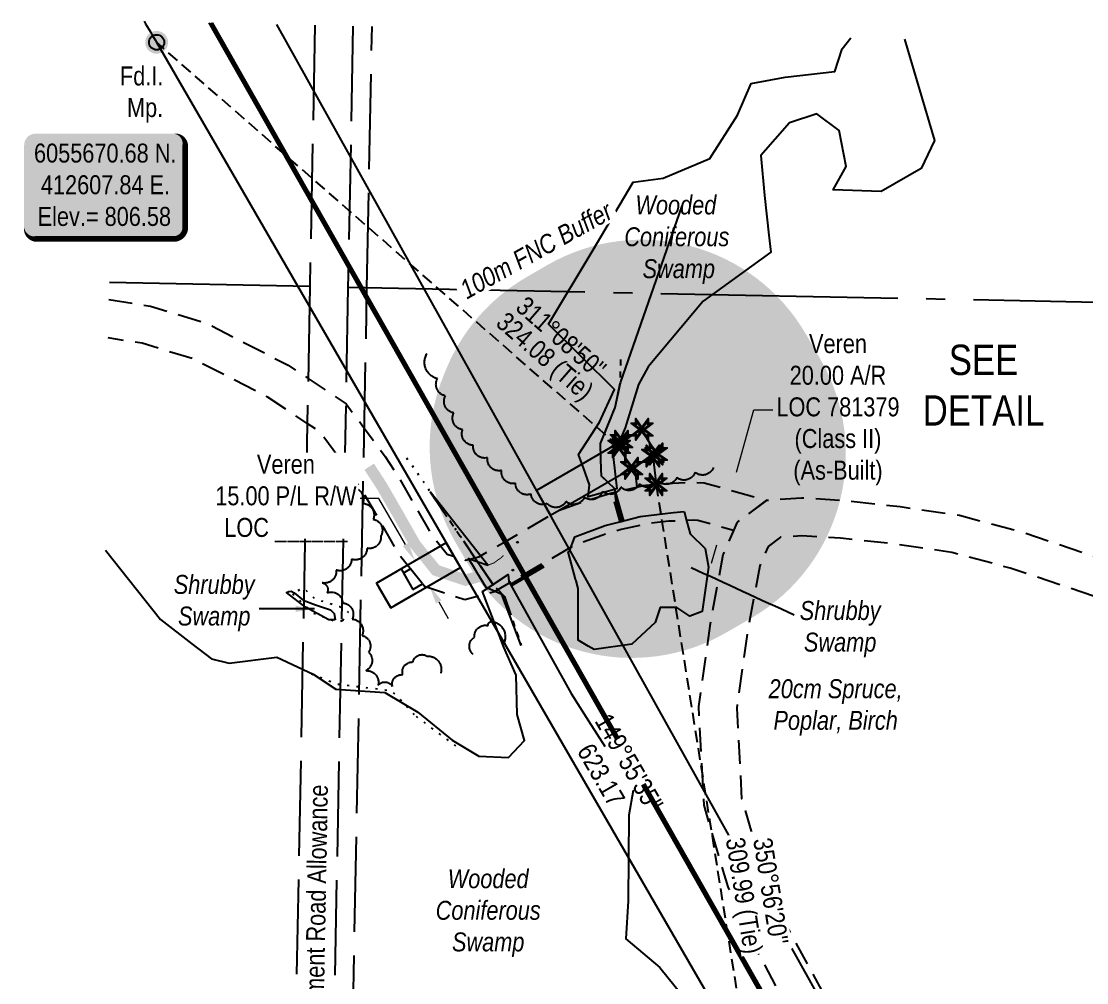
# Model space of a CAD drawing. Extents: x 412536 to 415327, y 6054617 to 6056843.
# Drawn here: x 412536 to 413098, y 6055175 to 6055682 of the extents above; entities that cross this region are included whole.
import ezdxf
from ezdxf.enums import TextEntityAlignment as Align

# ---------------------------------------------------------------- set-up
doc = ezdxf.new("R2010")
doc.units = 0
doc.header["$LTSCALE"] = 5
doc.header["$PDSIZE"] = 0.5
for name, pattern in [('0', [1, 1, 0]), ('DASHED', [19.049999999999997, 12.7, -6.35]), ('foc-ACCESSROAD', [3.75, 2.5, -1.25]), ('foc-QUARTERLINE', [33, 25, -3, 2, -3]), ('foc-TIELINE', [1.875, 1.25, -0.625]), ('foc-TOPO', [1, 0.2, -0.8]), ('foc-TOPO-ephemeral', [6.25, 3.125, -0.625, 0.625, -0.625, 0.625, -0.625]), ('foc-UNSURVEYED', [12.5, 10, -2.5])]:
    doc.linetypes.add(name, pattern=pattern)
doc.layers.get('Defpoints').update_dxf_attribs({"color": 9})
for name, color, linetype, lineweight in [('AS-GENERAL', 48, 'Continuous', 18), ('C-AR-T', 13, 'Continuous', 9), ('C-RW-T', 13, 'Continuous', 9)]:
    doc.layers.add(name, color=color, linetype=linetype, lineweight=lineweight)
for name, color, linetype in [('AS-RAILWAY', 13, 'TRACKS'), ('AS-ROADS', 254, 'Continuous'), ('C-AR', 13, 'foc-ACCESSROAD'), ('C-RW', 13, 'Continuous'), ('C-WS', 13, 'foc-ACCESSROAD'), ('DETAIL-T', 7, 'Continuous'), ('F-AR', 190, 'foc-ACCESSROAD'), ('L-BD', 7, 'Continuous'), ('L-MON', 1, 'Continuous'), ('L-MON-T', 1, 'Continuous'), ('L-QSEC', 8, 'foc-QUARTERLINE'), ('L-ROAD-T', 7, 'Continuous'), ('L-TIE', 7, 'foc-TIELINE'), ('L-TIE-T', 7, 'Continuous'), ('L-TITLEDB', 4, 'Continuous'), ('L-USEC', 7, 'foc-UNSURVEYED'), ('P-BUFFER-H 30m', 51, 'Continuous'), ('P-BUFFER-T', 40, 'Continuous'), ('P-PROPOSED', 10, 'Continuous'), ('P-PROPOSED-H', 21, 'Continuous'), ('T-BUSH', 110, '0'), ('T-DRAW', 143, 'foc-TOPO-ephemeral'), ('T-LOW-AREA', 48, 'foc-TOPO'), ('WETLAND', 143, 'Continuous'), ('WETLAND-T', 146, 'Continuous')]:
    doc.layers.add(name, color=color, linetype=linetype)
doc.styles.add('80', font='', dxfattribs={"height": 10})
doc.styles.add('80CG', font='', dxfattribs={"height": 10})
doc.styles.add('80L', font='', dxfattribs={"height": 10})
doc.styles.add('foc-LtypeFont', font='', dxfattribs={"height": 7.349999999999999})
doc.styles.add('MtXpl_Arial_Narrow', font='')
doc.styles.get('80').set_extended_font_data('Arial Narrow')
doc.styles.get('80CG').set_extended_font_data('Arial Narrow')
doc.styles.get('80L').set_extended_font_data('Arial Narrow')
doc.styles.get('foc-LtypeFont').set_extended_font_data('Arial Narrow')
doc.styles.get('MtXpl_Arial_Narrow').set_extended_font_data('Arial Narrow', italic=True)
doc.linetypes.add('foc-TOPO-flowdirection-NOLINE', pattern='A,0,[">",foc-LtypeFont,S=0.3,R=0,X=0,Y=-0.945],-20,[">",foc-LtypeFont,S=0.3,R=0,X=0,Y=-0.945],0', length=20)
doc.linetypes.add('TRACKS', pattern='A,3.81,[130,ltypeshp1.shx,S=6.35,R=0,X=0,Y=0],3.81', length=7.62)
doc.dimstyles.new('Compass 5 000', dxfattribs={"dimscale": 5, "dimtxt": 9, "dimasz": 2, "dimexe": 0.2, "dimexo": 0.0625, "dimgap": 0.5, "dimtad": 0, "dimtih": 1, "dimtoh": 1, "dimzin": 0, "dimdsep": 46, "dimtxsty": '80CG', "dimcen": 0.1, "dimse1": 1, "dimse2": 1, "dimclrd": 256, "dimclrt": 256, "dimaunit": 1, "dimadec": 4, "dimazin": 0, "dimtfac": 0.06, "dimtofl": 0, "dimtmove": 0, "dimatfit": 1, "dimfxl": 0.2, "dimtolj": 1, "dimtzin": 0, "dimlwd": -1, "dimarcsym": 0})

# ---------------------------------------------------------------- blocks, each defined once
blk = doc.blocks.new('*D32')
at = {"layer": 'C-AR-T', "transparency": 16777216}
for p, q in [((412913.7051882036, 6055444.151871494), (412922.8389686048, 6055477.046896783)), ((412922.8389686048, 6055477.046896783), (412932.8389686048, 6055477.046896783)), ((412903.0061246867, 6055405.619527875), (412900.3306994555, 6055395.984067334))]:
    blk.add_line(p, q, dxfattribs=at)
for points in [[(412912.0992781136, 6055444.5977757), (412915.3110982939, 6055443.705967288), (412911.0297629724, 6055434.516410953)], [(412901.4002145967, 6055406.06543208), (412904.6120347769, 6055405.17362367), (412905.6815499179, 6055415.254988415)]]:
    blk.add_solid(points, dxfattribs=at)
at = {"layer": 'Defpoints', "color": 0, "transparency": 16777216}
for p in [(412905.9942552953, 6055435.914592622), (412911.0297629724, 6055434.516410953), (412900.6460422408, 6055416.653170084)]:
    blk.add_point(p, dxfattribs=at)
at = {"layer": 'C-AR-T', "transparency": 16777216, "insert": (412967.1534297233, 6055477.046896783), "char_height": 10, "attachment_point": 5, "style": '80CG'}
blk.add_mtext('\\A1;Veren\\P20.00 A/R\\PLOC 781379\\P(Class II)\\P(As-Built)', dxfattribs=at)
blk = doc.blocks.new('fdia')
at = {"color": 255, "const_width": 1}
blk.add_lwpolyline([(-0.5, 0, 1), (0.5, 0, 1)], format="xyb", close=True, dxfattribs=at)
blk = doc.blocks.new('Fdiaa')
blk.add_blockref('fdia', (0, 0))
blk = doc.blocks.new('fdib')
at = {"color": 1, "const_width": 1.6}
blk.add_lwpolyline([(-0.3999999999996362, 0, 0.9999999999999998), (0.3999999999996362, 0, 1)], format="xyb", close=True, dxfattribs=at)
at = {"color": 1}
blk.add_circle((0, 0), 0.8, dxfattribs=at)
blk = doc.blocks.new('Fdibb')
blk.add_blockref('fdib', (0, 0))
blk = doc.blocks.new('fdicc')
for name in ['Fdibb', 'Fdiaa']:
    blk.add_blockref(name, (0, 0))
blk = doc.blocks.new('FDI')
blk.add_blockref('fdicc', (0, 0))
blk = doc.blocks.new('TEMP')
h = blk.add_hatch(color=255)
h.dxf.hatch_style = 1
h.paths.add_polyline_path([(-5.274161e-10, 0.2514284397220763), (-0.6656854269836912, 1.152061669657268), (-0.6656854269836914, 0.6656854303339061), (-1.152061663105632, 0.6656854303339061), (-0.2514284404497629, 5.273253e-10), (-1.152061661774314, -0.665685419564579), (-0.6656854224511335, -0.6656854195645793), (-0.6656854224511335, -1.152061655686338), (-5.273251e-10, -0.2514284436956587), (0.6656854183820542, -1.152061663420681), (0.6656854183820542, -0.6656854208922597), (1.152061656810019, -0.6656854053035205), (0.2514284429676993, 5.273253e-10), (1.152061671303363, 0.6656854258011663), (0.6656854287749412, 0.6656854258011663), (0.6656854131859291, 1.15206166422904)])
h.paths.add_polyline_path([(0.5656854229146121, 0.8485281473411305), (0.5656854319800914, 0.5656854258011663), (0.8485281444547581, 0.5656854258011663), (0.0831890339399251, 0), (0.8485281399220186, -0.5656854150320215), (0.5656854183820542, -0.5656854240973189), (0.5656854183820542, -0.8485281365719859), (0, -0.08318903609469999), (-0.5656854224511337, -0.8485281320390644), (-0.5656854224511337, -0.5656854195645792), (-0.8485281349258001, -0.5656854195645794), (-0.0831890328488955, 0), (-0.8485281394583584, 0.5656854303339058), (-0.5656854269836913, 0.5656854303339061), (-0.5656854269836913, 0.8485281428085727), (0, 0.0831890306941206)], flags=16)
h = blk.add_hatch(color=1)
h.dxf.hatch_style = 1
h.paths.add_polyline_path([(0, 0.0831890306941205), (-0.5656854269836911, 0.8485281428085727), (-0.5656854269836912, 0.5656854303339061), (-0.8485281394583578, 0.5656854303339061), (-0.0831890328488953, -1e-16), (-0.8485281349258001, -0.5656854195645793), (-0.5656854224511337, -0.5656854195645793), (-0.5656854224511337, -0.848528132039064), (0, -0.08318903609469999), (0.5656854183820542, -0.8485281365719856), (0.5656854183820542, -0.5656854240973191), (0.8485281399220184, -0.5656854150320213), (0.0831890339399251, -1e-16), (0.8485281444547581, 0.5656854258011663), (0.5656854319800914, 0.5656854258011663), (0.5656854229146121, 0.8485281473411308)])
at = {"color": 1}
for p, q in [((-0.0831890328488953, 0), (0.0831890339399252, 0)), ((0, 0.0831890306941205), (0, -0.08318903609469999))]:
    blk.add_line(p, q, dxfattribs=at)
at = {"color": 255, "flags": 128}
blk.add_lwpolyline([(-0.251428440449763, 5.27325e-10), (-1.152061663105632, 0.6656854303339061), (-0.6656854269836914, 0.6656854303339061), (-0.6656854269836914, 1.152061669657268), (-5.274159999999999e-10, 0.2514284397220763), (0.6656854131859291, 1.15206166422904), (0.6656854287749412, 0.6656854258011663), (1.152061671303363, 0.6656854258011663), (0.2514284429676991, 5.27325e-10), (1.152061656810019, -0.6656854053035204), (0.6656854183820542, -0.6656854208922596), (0.6656854183820542, -1.152061663420681), (-5.27325e-10, -0.2514284436956586), (-0.6656854224511335, -1.152061655686338), (-0.6656854224511335, -0.6656854195645793), (-1.152061661774314, -0.6656854195645793)], close=True, dxfattribs=at)
at = {"color": 1, "flags": 128}
blk.add_lwpolyline([(-0.0831890328488953, 0), (-0.8485281394583578, 0.5656854303339061), (-0.5656854269836913, 0.5656854303339061), (-0.5656854269836913, 0.8485281428085727), (0, 0.0831890306941205), (0.5656854229146121, 0.8485281473411305), (0.5656854319800914, 0.5656854258011663), (0.8485281444547581, 0.5656854258011663), (0.0831890339399252, 0), (0.8485281399220184, -0.5656854150320214), (0.5656854183820542, -0.5656854240973189), (0.5656854183820542, -0.8485281365719856), (0, -0.08318903609469999), (-0.5656854224511335, -0.848528132039064), (-0.5656854224511335, -0.5656854195645792), (-0.8485281349258001, -0.5656854195645792)], close=True, dxfattribs=at)
blk = doc.blocks.new('*D38')
at = {"layer": 'C-RW-T', "transparency": 16777216}
for p, q in [((412725.1007173876, 6055430.240322759), (412715.1007173881, 6055430.24032276)), ((412739.1168209612, 6055406.035963242), (412725.1007173876, 6055430.240322759)), ((412756.6527084997, 6055375.753301287), (412761.6638887925, 6055367.099511825))]:
    blk.add_line(p, q, dxfattribs=at)
at = {"layer": 'C-RW-T', "linetype": 'Continuous', "transparency": 16777216}
for points in [[(412740.559119205, 6055406.871159958), (412737.6745227175, 6055405.200766527), (412744.1280012541, 6055397.382173778)], [(412758.0950067434, 6055376.588498003), (412755.2104102559, 6055374.918104572), (412751.6415282064, 6055384.407090751)]]:
    blk.add_solid(points, dxfattribs=at)
at = {"layer": 'Defpoints', "color": 0, "linetype": 'Continuous', "transparency": 16777216}
for p in [(412748.8741849875, 6055400.130563082), (412756.3877119399, 6055387.155480053), (412751.6415282064, 6055384.407090751)]:
    blk.add_point(p, dxfattribs=at)
at = {"layer": 'C-RW-T', "linetype": 'Continuous', "transparency": 16777216, "insert": (412676.01476923, 6055430.240322761), "char_height": 10, "attachment_point": 5, "style": '80CG', "bg_fill": 3, "box_fill_scale": 1.1, "bg_fill_color": 256, "bg_fill_true_color": 13158600, "bg_fill_transparency": 0}
blk.add_mtext('\\A1;Veren\\P15.00 P/L R/W\\PLOC ______', dxfattribs=at)
blk = doc.blocks.new('*U41')
h = blk.add_hatch(color=254)
edge = h.paths.add_edge_path()
edge.add_line((-36.49999999999998, -28.5), (36.49999999999998, -28.5))
edge.add_arc((36.49999999999999, -22.49999999999999), 6.000000000000007, 269.9999999999999, 359.9999999999999)
edge.add_line((42.49999999999999, -22.5), (42.49999999999999, 21))
edge.add_arc((36.49999999999999, 20.99999999999999), 6.000000000000007, 6.785183320455494e-14, 90.00000000000007)
edge.add_line((36.49999999999998, 27), (-36.49999999999998, 27))
edge.add_arc((-36.49999999999999, 20.99999999999999), 6.000000000000007, 89.99999999999993, 179.9999999999999)
edge.add_line((-42.49999999999999, 21), (-42.49999999999999, -22.5))
edge.add_arc((-36.49999999999999, -22.49999999999999), 6.000000000000007, 180, 270.0000000000001)
at = {"color": 1, "flags": 128}
blk.add_lwpolyline([(-36.49999999999998, -28.5, 3, 3, 0), (36.49999999999998, -28.5, 3, 3, 0.4142135623730951), (42.49999999999999, -22.5, 3, 3, 0), (42.49999999999999, 21, 3, 0, 0.4142135623730951), (36.49999999999998, 27, 0, 0, 0), (-36.49999999999998, 27, 0, 0, 0.4142135623730951), (-42.49999999999999, 21, 0, 0, 0), (-42.49999999999999, -22.5, 0, 3, 0.4142135623730951)], format="xyseb", close=True, dxfattribs=at)
blk.add_lwpolyline([(27.52090731642064, 5.474790197780774, 0, 10, 0), (0, 0, 5, 5, 0)], format="xyseb", dxfattribs=at)
at = {"color": 1, "style": '80'}
blk.add_attdef('ENTER_TEXT_001', (-35.98567530695772, -4.996589358799454), '', height=10, dxfattribs=at)

msp = doc.modelspace()

# ---------------------------------------------------------------- hatches: boundary and pattern name
at = {"layer": 'P-BUFFER-H 30m', "linetype": 'Continuous'}
h = msp.add_hatch(color=256, dxfattribs=at)
h.dxf.hatch_style = 1
edge = h.paths.add_edge_path()
edge.add_line((412771.8388595191, 6055396.102830386), (412765.2741185637, 6055407.439458232))
edge.add_arc((412851.774672072, 6055457.529637956), 99.95685000016037, 157.1738846506508, 210.0739958544456, ccw=False)
edge.add_line((412759.6458001731, 6055496.306471562), (412760.8634489917, 6055499.199451767))
edge.add_arc((412852.9923208908, 6055460.422618161), 99.95685000003712, 120.073995845316, 157.1738846506896, ccw=False)
edge.add_line((412802.9021411813, 6055546.923171677), (412813.7107893897, 6055553.182173604))
edge.add_arc((412863.8009690992, 6055466.681620088), 99.95685000014826, 30.073995869883902, 120.073995845316, ccw=False)
edge.add_line((412950.3015225939, 6055516.771799834), (412957.8150495497, 6055503.79671682))
edge.add_arc((412871.3144960551, 6055453.706537074), 99.95684999999065, -59.92600412709612, 30.073995869917383, ccw=False)
edge.add_line((412921.4046758063, 6055367.205983582), (412908.4295927788, 6055359.692456617))
edge.add_arc((412858.3394130272, 6055446.193010109), 99.95685000025355, 210.073995854479, 300.0739958731059, ccw=False)
at = {"layer": 'P-PROPOSED-H'}
h = msp.add_hatch(color=256, dxfattribs=at)
h.dxf.hatch_style = 1
h.paths.add_polyline_path([(412858.3394130273, 6055446.193010095), (412851.774672072, 6055457.529637956), (412852.9923208907, 6055460.422618161), (412863.800969099, 6055466.681620081), (412871.3144960548, 6055453.70653706)])
h = msp.add_hatch(color=256, dxfattribs=at)
h.dxf.hatch_style = 1
h.paths.add_polyline_path([(412869.5567601381, 6055452.688678735), (412871.1928150078, 6055437.622303152), (412864.0825840703, 6055436.850204522), (412861.2904023828, 6055436.222236671), (412860.0971489439, 6055447.210868416)])

# ---------------------------------------------------------------- linework, layer by layer
at = {"layer": 'AS-GENERAL', "flags": 128}
for points, const_width in [([(412849.613, 6055428.73), (412852.679, 6055417.911999971)], 1.999137000000027), ([(412782.871, 6055395.252), (412785.82, 6055396.349)], 0.4997842500000022), ([(412785.84, 6055396.35), (412788.346, 6055398.271)], 0.4997842500000022), ([(412788.415, 6055398.116), (412790.779, 6055400.206)], 0.4997842500000022), ([(412785.15, 6055385.013999981), (412778.503, 6055394.892)], 1.200000000000002), ([(412811.99, 6055394.692), (412794.6349999994, 6055384.59)], 1.999137000000027)]:
    msp.add_lwpolyline(points, dxfattribs=dict(at, const_width=const_width))
at = {"layer": 'AS-GENERAL'}
for centre in [(412798.16, 6055407.163), (412795.753, 6055392.568)]:
    msp.add_circle(centre, 0.4997842500000022, dxfattribs=at)
at = {"layer": 'AS-RAILWAY', "flags": 128}
for points in [[(413430.7364199651, 6054622.854132563), (413083.4102245296, 6054960.952819386, -0.0704781359131933), (412940.9641842895, 6055143.784690093), (412635.6344020742, 6055680.95018019)], [(413432.9306448505, 6054622.810630129), (413084.4540513922, 6054962.029152034, -0.07047801134857408), (412942.2660921093, 6055144.528400394), (412637.3821910034, 6055680.909453593)]]:
    msp.add_lwpolyline(points, format="xyb", dxfattribs=at)
at = {"layer": 'AS-RAILWAY', "linetype": 'DASHED', "ltscale": 0.1, "const_width": 1.500000000000009, "flags": 128}
msp.add_lwpolyline([(413431.8335324118, 6054622.832381346), (413083.9321381888, 6054961.490985496, -0.07047807367321449), (412941.6151383796, 6055144.156544927), (412636.5082965384, 6055680.929816895)], format="xyb", dxfattribs=at)
at = {"layer": 'AS-ROADS', "const_width": 5.997411000000053, "flags": 128}
msp.add_lwpolyline([(412902.5540000012, 6055428.046), (412891.26, 6055428.843), (412877.2260000006, 6055428.223), (412865.7240000006, 6055426.974), (412850.3840000007, 6055423.523999981), (412839.5400000012, 6055420.346), (412823.6420000012, 6055414.619), (412796.611, 6055399.39799998), (412782.097, 6055390.373999999), (412770.715, 6055387.22399999), (412755.136, 6055392.419), (412744.136, 6055406.133999981), (412735.1250000001, 6055421.981), (412726.583, 6055436.79999999), (412719.939, 6055447.014)], dxfattribs=at)
at = {"layer": 'C-AR', "flags": 128}
msp.add_lwpolyline([(412582.5687073777, 6055535.093704715), (412604.654889582, 6055531.5721757), (412634.3514481114, 6055522.495544224), (412677.2453009179, 6055500.539988909), (412687.7093496741, 6055493.56189461), (412707.806925138, 6055480.160247772), (412717.3596074684, 6055467.379353478), (412728.3179810432, 6055452.464357341), (412735.1086582435, 6055442.024866547), (412743.7996521767, 6055426.94738597), (412752.4316435858, 6055411.766921218), (412761.0912843411, 6055400.969923679), (412770.9859942066, 6055397.670416795), (412777.8047722585, 6055399.557532492), (412791.735654428, 6055407.624537418), (412819.7250358305, 6055423.83244693), (412836.4377278477, 6055429.852926689), (412847.8792367507, 6055433.206035809), (412864.0825840703, 6055436.850204535), (412876.4650960384, 6055438.194819163), (412891.3916652325, 6055438.854251462), (412896.6452271297, 6055438.483515778), (412929.5882851669, 6055429.336398388), (412914.0126990076, 6055417.849081327), (412912.1174843754, 6055413.449332531), (412893.2844227168, 6055418.679596767), (412891.1283347674, 6055418.831748538), (412877.9869039612, 6055418.251180838), (412867.3654159298, 6055417.097795466), (412852.8887632493, 6055413.841964192), (412842.6422721528, 6055410.839073312), (412827.94574379, 6055405.544884234), (412801.8007739251, 6055390.351760613), (412785.8821178848, 6055381.050123452), (412770.4440057934, 6055376.777583206), (412749.1807156603, 6055383.868076321), (412735.8403564141, 6055400.501078777), (412726.4503478231, 6055417.014614014), (412718.0573417565, 6055431.575133451), (412711.5600189579, 6055441.563642628), (412693.8548238999, 6055465.43740833), (412687.2524673904, 6055469.839650176), (412666.1544261937, 6055483.90883377), (412626.8311886357, 6055503.890761449), (412600.1377880556, 6055512.050315986), (412582.3075441828, 6055514.89298029)], dxfattribs=at)
at = {"layer": 'C-AR'}
msp.add_lwpolyline([(412743.0361767934, 6055382.311620902), (412748.0844379824, 6055385.234935262), (412741.7584083416, 6055393.122344035), (412738.0271588224, 6055390.961676255)], close=True, dxfattribs=at)
at = {"layer": 'C-RW', "flags": 128}
msp.add_lwpolyline([(412808.251729492, 6055434.514526587), (412815.5570468292, 6055421.418874883), (412871.314496058, 6055453.70653708), (412863.800969099, 6055466.681620089)], close=True, dxfattribs=at)
msp.add_lwpolyline([(412760.5841078425, 6055406.911469294), (412723.7998213034, 6055385.610663113), (412731.3133482579, 6055372.635580109), (412768.0976347964, 6055393.936386267), (412760.5841078424, 6055406.911469294)], dxfattribs=at)
at = {"layer": 'C-WS'}
msp.add_lwpolyline([(412731.3133482579, 6055372.635580109), (412723.7998213034, 6055385.610663113), (412736.7749043309, 6055393.124190091), (412744.2884312854, 6055380.149107065)], close=True, dxfattribs=at)
at = {"layer": 'F-AR', "flags": 128}
for points in [[(413439.9823242275, 6054622.670824397), (413408.4210906001, 6054655.175460435), (413338.7638417317, 6054724.898150958), (413313.7613783937, 6054749.93180776), (413208.0558384849, 6054855.429804981), (413118.3145313545, 6054945.697126389), (413056.9085420679, 6055007.832403544), (413031.1992958831, 6055035.666200918), (412995.2999465868, 6055078.353945876), (412972.5393145527, 6055108.248921985), (412952.0603269357, 6055140.684777494), (412919.8452391672, 6055200.473069999), (412909.1714181311, 6055225.631447793), (412896.5114408837, 6055268.567161534), (412893.7203881295, 6055320.561695768), (412899.897223476, 6055364.310501652), (412906.6813464743, 6055400.669667893), (412914.0836443582, 6055417.84952643), (412929.6659542842, 6055429.341802408), (412947.9388314702, 6055430.641025084), (412970.2350702882, 6055429.31211993), (412999.9588845347, 6055426.016979958), (413031.3030433141, 6055421.43911266), (413063.81294377, 6055412.687524752), (413122.2735384929, 6055393.070523842), (413166.9500454678, 6055383.017061402), (413197.7817426969, 6055380.311353839), (413227.298785258, 6055383.224682325), (413249.0455073291, 6055389.324467736), (413288.2252866186, 6055410.635610081), (413310.8247534669, 6055427.68263023), (413335.4243578197, 6055447.965189932), (413359.8039229594, 6055469.012952934), (413384.0567651378, 6055494.37638067), (413405.5004351003, 6055523.123328396), (413408.9581307026, 6055527.662554928), (413439.4766488813, 6055567.755847703), (413459.475005222, 6055588.585609709), (413474.8740505335, 6055599.26492722), (413492.934693846, 6055609.280602494), (413512.3175181597, 6055618.291970999), (413514.0964229077, 6055619.11936504), (413539.7581868899, 6055626.571317491), (413579.0522376713, 6055629.969284887), (413606.268102035, 6055630.090128914), (413607.3007405027, 6055629.940135956)], [(413607.0213123254, 6055609.78039765), (413604.8678340095, 6055610.093125224), (413579.9596956291, 6055609.984364419), (413543.4423392379, 6055606.8262494), (413521.1383103875, 6055600.348779319), (413511.8931736317, 6055596.049939921), (413502.0078957396, 6055591.453823005), (413485.4434239944, 6055582.268775756), (413472.5103804556, 6055573.298728024), (413454.6890143121, 6055554.737882454), (413433.7079789357, 6055527.174083657), (413421.4644805535, 6055511.093633485), (413399.3495393802, 6055481.444254871), (413373.5899257388, 6055454.507471416), (413348.3162679083, 6055432.686482058), (413323.20778974, 6055411.984249693), (413299.0791534998, 6055393.783663101), (413256.6159783329, 6055370.686861113), (413231.007343578, 6055363.5040113), (413197.8920170564, 6055360.236112017), (413163.8683769413, 6055363.22034323), (413116.8851725831, 6055373.793204874), (413058.0301410544, 6055393.542660296), (413027.2461122791, 6055401.831287325), (412997.4121268914, 6055406.187058647), (412968.5382074969, 6055409.388462476), (412948.0533280762, 6055410.608607051), (412936.8652777122, 6055409.812811059), (412930.3019905468, 6055404.971883204), (412925.9221952111, 6055394.80842393), (412919.6287564737, 6055361.077662187), (412913.7856539704, 6055319.692487521), (412916.3472652609, 6055271.975234559), (412928.0212164702, 6055232.384036991), (412937.8844642904, 6055209.136163719), (412969.3310407177, 6055150.773911613), (412988.9752851368, 6055119.661065369), (413010.9110931215, 6055090.847929575), (413046.1990144508, 6055048.888403899), (413071.3633160001, 6055021.64377498), (413132.5120206195, 6054959.769841078), (413222.2046041862, 6054869.551125578), (413327.8929470613, 6054764.070138807), (413367.5888403494, 6054724.328005549), (413422.6638382028, 6054669.202264735), (413468.3914851243, 6054622.10758785)]]:
    msp.add_lwpolyline(points, dxfattribs=at)
at = {"layer": 'L-QSEC', "flags": 128}
for points in [[(412688.6427253935, 6055542.024411452), (412582.9649307403, 6055544.118726939)], [(412708.7500522602, 6055541.626137238), (413476.0906671747, 6055526.42103169)]]:
    msp.add_lwpolyline(points, dxfattribs=at)
at = {"layer": 'L-TIE', "flags": 128}
msp.add_lwpolyline([(412871.1928150078, 6055437.622303165), (412919.99, 6055131.634)], dxfattribs=at)
at = {"layer": 'L-TITLEDB', "linetype": 'Continuous'}
for points in [[(412601.2106699775, 6055681.75231434, -0.007390660329020293), (412607.841, 6055670.683), (412919.99, 6055131.634, 0.06859927738293571), (413066.5015284102, 6054943.584713276), (413395.2631175005, 6054623.557421915)], [(413468.4039473215, 6054622.107340769), (413101.3627479674, 6054979.397257701, -0.06859927738283571), (412963.2402767591, 6055156.679089853), (412671.2421868248, 6055680.120455507)]]:
    msp.add_lwpolyline(points, format="xyb", dxfattribs=at)
at = {"layer": 'L-USEC'}
for p, q in [((412691.2941929203, 6055679.653208119), (412688.640938986, 6055541.93168506)), ((412711.400166768, 6055679.184703187), (412708.7484757592, 6055541.544306247)), ((412718.783352553, 6055541.33511694), (412721.4350007187, 6055678.950873718)), ((412688.640938986, 6055541.93168506), (412680.9008197713, 6055140.019417789)), ((412708.748478515, 6055541.544449429), (412701.0083593003, 6055139.632182158)), ((412711.0444989037, 6055139.423407563), (412718.783352553, 6055541.33511694))]:
    msp.add_line(p, q, dxfattribs=at)
at = {"layer": 'P-PROPOSED', "flags": 128}
for points in [[(412858.3394130273, 6055446.19301011), (412851.774672072, 6055457.529637957), (412852.9923208907, 6055460.422618162), (412863.800969099, 6055466.681620088), (412871.3144960548, 6055453.706537075)], [(412869.5567601381, 6055452.688678755), (412871.1928150078, 6055437.622303165), (412864.0825840703, 6055436.850204535), (412861.2904023828, 6055436.222236685), (412860.0971489439, 6055447.21086843)]]:
    msp.add_lwpolyline(points, close=True, dxfattribs=at)
at = {"layer": 'T-BUSH', "flags": 128}
for points in [[(412901.4619861009, 6055446.575451779, -0.52056705), (412891.7771468322, 6055444.102072116, -0.52056705), (412882.1893271282, 6055441.276993208, -0.52056705), (412872.3725198102, 6055439.493803566, -0.52056705), (412862.4833153515, 6055438.038690606, -0.52056705), (412852.6443746191, 6055436.295565293, -0.52056705), (412842.9314373707, 6055433.990910646, -0.52056705), (412833.4153702459, 6055430.931795571, -0.52056705), (412823.7204762656, 6055428.703526888, -0.52056705), (412813.7885028369, 6055427.576751674, -0.52056705), (412805.3107856882, 6055432.626253073, -0.52056705), (412797.0820216057, 6055438.269152407, -0.52056705), (412789.7085201339, 6055445.017870399, -0.52056705), (412782.3208569862, 6055451.750761481, -0.52056705), (412774.7972578968, 6055458.331732182, -0.52056705), (412769.1976518391, 6055466.526486375, -0.52056705), (412764.6135659107, 6055475.403637575, -0.52056705), (412760.1550696115, 6055484.349895417, -0.52056705), (412756.0059037357, 6055493.437097803, -0.52056705), (412750.5063993447, 6055506.71265942, -0.52056705)], [(412710.9979768884, 6055435.979541461, -0.52056705), (412716.5428387152, 6055427.662797752, -0.52056705), (412722.0877005432, 6055419.346054042, -0.52056705), (412726.0808125092, 6055410.551102917, -0.52056705), (412718.8144693361, 6055404.066690654, -0.52056705), (412710.6513664691, 6055398.298027868, -0.52056705), (412702.495120902, 6055392.520774115, -0.52056705), (412695.060547656, 6055385.839394082, -0.52056705), (412697.7113977012, 6055380.532384195, -0.52056705), (412705.9139837333, 6055375.275132785, -0.52056705), (412711.0393962936, 6055366.693532428, -0.52056705), (412716.164808855, 6055358.111932051, -0.52056705), (412719.6384130583, 6055349.234475994, -0.52056705), (412718.1430773353, 6055339.496295087, -0.52056705), (412724.6266432237, 6055331.888595575, -0.52056705), (412732.1596798497, 6055331.253561296, -0.52056705), (412737.6412600198, 6055337.385181581, -0.52056705), (412742.9682660765, 6055344.083513454, -0.52056705), (412750.4724689445, 6055347.186211706, -0.52056705), (412757.6581622359, 6055338.15229509, -0.52056705)], [(412774.7468218291, 6055348.128273925, -0.52056705), (412775.505611391, 6055357.16991827, -0.52056705), (412782.6784665053, 6055363.276524602, -0.52056705), (412784.9403338397, 6055365.402108199, -0.52056705), (412790.6809414717, 6055353.554991981, -0.52056705)]]:
    msp.add_lwpolyline(points, format="xyb", dxfattribs=at)
at = {"layer": 'T-DRAW', "linetype": 'foc-TOPO-flowdirection-NOLINE', "flags": 128}
for points in [[(412854.1503000014, 6055418.472999999), (412850.1665000003, 6055432.708900001), (412849.5065000001, 6055435.067500001), (412849.4243999999, 6055435.3609), (412842.4264000002, 6055442.058800001), (412842.3074000003, 6055445.7182), (412842.1755999997, 6055450.966399999), (412841.9671999998, 6055459.2663), (412849.6325000019, 6055478.276699999), (412852.4082000004, 6055491.209799999), (412885.0010798941, 6055584.441440866)], [(412800.0564000001, 6055352.8049), (412789.9354223843, 6055379.743803763), (412781.6047, 6055383.3288), (412776.9563999996, 6055391.018300001), (412774.8974000001, 6055394.4243), (412772.3235999998, 6055398.6821), (412782.5204595482, 6055395.131874116), (412752.112, 6055433.754999999)]]:
    msp.add_lwpolyline(points, dxfattribs=at)
at = {"layer": 'T-DRAW', "flags": 128}
for points in [[(412852.723, 6055417.953), (412850.0150000012, 6055429.915), (412849.5065000001, 6055435.067500001), (412849.4243999999, 6055435.3609), (412842.4264000002, 6055442.058800001), (412842.3074000003, 6055445.7182), (412842.1755999997, 6055450.966399999), (412841.9671999998, 6055459.2663), (412849.6325000019, 6055478.276699999), (412852.4082000004, 6055491.209799999), (412852.7593999999, 6055506.101999975)], [(412752.112, 6055433.755), (412758.197, 6055424.606), (412764.763, 6055415.166), (412776.9560000012, 6055397.013), (412778.503, 6055394.892), (412785.15, 6055385.013999981), (412791.264, 6055378.672), (412800.0564000001, 6055352.8049)]]:
    msp.add_lwpolyline(points, dxfattribs=at)
at = {"layer": 'T-LOW-AREA', "flags": 128}
for points in [[(412776.9560000012, 6055397.013), (412764.763, 6055415.165999999), (412758.197, 6055424.606), (412752.112, 6055433.754999999), (412744.5420000001, 6055444.955), (412739.249, 6055452.180000001)], [(412791.264, 6055378.672), (412785.1500000001, 6055385.013999981)], [(412743.737, 6055316.22199999), (412732.012, 6055328.782000001), (412702.939, 6055332.356999999), (412689.3990000012, 6055337.765)], [(412765.69, 6055299.779), (412743.693, 6055316.180999979)]]:
    msp.add_lwpolyline(points, dxfattribs=at)
msp.add_lwpolyline([(412705.7780000012, 6055365.70699999), (412702.9180000001, 6055365.035999999), (412702.9220000012, 6055365.043000001), (412690.739, 6055369.69399999), (412679.3510000012, 6055380.028), (412685.202, 6055383.28499999), (412691.072, 6055377.517999981), (412704.3180000012, 6055373.326), (412708.805, 6055370.418000001), (412706.649, 6055366.800999999)], close=True, dxfattribs=at)
at = {"layer": 'WETLAND', "flags": 128}
for points in [[(413002.2046016394, 6055672.408442909), (413017.9737999998, 6055618.893200001), (413010.9503000012, 6055604.139900001), (412989.9082000004, 6055592.127699999), (412964.5931000002, 6055592.858599975), (412971.4488000004, 6055605.2191), (412967.7677999996, 6055624.2664), (412956.0791999996, 6055632.942500001), (412941.6577000003, 6055628.1764), (412926.4968999997, 6055611.1174), (412928.4872000003, 6055589.932600001), (412930.7282999996, 6055569.029799975), (412931.6846000003, 6055560.111099999), (412896.1046000002, 6055534.324899999), (412867.1092999997, 6055499.584799974), (412861.8888999997, 6055490.374500001), (412854.8625999996, 6055467.4428), (412849.4709000001, 6055454.6328), (412848.5231999997, 6055452.381100001), (412850.5226999996, 6055435.349300001), (412835.3876999998, 6055431.152899999), (412836.1380000003, 6055437.5337), (412832.9698999999, 6055446.34), (412832.6502000016, 6055447.228700001), (412830.3085000003, 6055453.496399975), (412841.4102999996, 6055470.5515), (412849.2332000012, 6055487.623), (412814.5618000003, 6055522.157199974), (412837.4516000003, 6055560.510600001), (412859.1827999996, 6055596.922700001), (412875.0122999996, 6055599.100400001), (412899.5602000002, 6055609.407599975), (412914.2489000016, 6055632.303400001), (412921.3755000001, 6055649.027099975), (412939.3335999995, 6055652.3771), (412965.4371999996, 6055655.282500001), (412969.3355999999, 6055667.279699975), (412973.9820095441, 6055673.066079474)], [(412580.860740183, 6055402.984068464), (412609.8779999996, 6055366.439199976), (412626.4944000002, 6055353.673800001), (412636.8643000011, 6055345.7072), (412646.0477999998, 6055343.5524), (412671.1957000016, 6055346.572899999), (412690.4518999998, 6055337.6864), (412702.4172, 6055329.847899974), (412728.1464999998, 6055328.037), (412745.539200002, 6055317.649900001), (412763.6634999998, 6055302.803400001), (412777.8343000002, 6055294.4099), (412793.3584000003, 6055293.750299999), (412801.7686999999, 6055302.7674), (412797.9806000004, 6055316.4375), (412797.4835000001, 6055337.2141), (412790.9626000002, 6055351.975500001), (412779.7714999998, 6055381.318600001), (412793.1968, 6055390.1746), (412793.5513000004, 6055386.4683), (412826.4033000019, 6055327.553400001), (412835.6195, 6055313.1175), (412859.0937999999, 6055276.3484), (412856.8021999998, 6055263.3642), (412856.4751000013, 6055218.1949), (412855.1963, 6055198.2152), (412873.1621000003, 6055183.099400001), (412892.4435000001, 6055159.327400001)]]:
    msp.add_lwpolyline(points, dxfattribs=at)
for points in [[(412885.9677999998, 6055423.4856), (412887.4351000019, 6055417.994200001), (412889.1562000001, 6055411.553200001), (412897.1046000002, 6055403.880899974), (412898.8914000001, 6055394.1326), (412895.5751, 6055370.616599999), (412889.0729999999, 6055368.2245), (412882.1622000001, 6055372.741), (412873.4488000004, 6055372.890699999), (412870.6945000018, 6055364.9472), (412858.4394000011, 6055353.570900001), (412838.5938999997, 6055350.674699999), (412835.5, 6055352.4835), (412830.2164000003, 6055355.5724), (412830.2131000003, 6055382.819), (412829.0674999999, 6055386.932600001), (412828.5, 6055387.5), (412828.8202, 6055387.820299975), (412824.8351999996, 6055402.1296), (412825.573200002, 6055402.4772), (412828.4468000016, 6055410.024599999), (412844.4053000013, 6055415.955399999), (412852.0686999997, 6055417.931299999), (412862.8369000005, 6055420.707800001), (412880.3887, 6055422.8156), (412885.9677999998, 6055423.4856)], [(412702.0738000004, 6055366.248199999), (412698.7045999998, 6055366.3597), (412686.305100002, 6055373.0078), (412676.3381000003, 6055380.635299999), (412677.4998000003, 6055381.254899999), (412678.7520000003, 6055381.3555), (412680.3317, 6055380.607799999), (412682.2708000001, 6055379.042299993), (412685.1882999996, 6055376.7096), (412691.5481000002, 6055374.2169), (412699.4665999999, 6055371.506999999), (412701.5443000002, 6055369.6636), (412702.0738000004, 6055366.248199999)]]:
    msp.add_lwpolyline(points, close=True, dxfattribs=at)

# ---------------------------------------------------------------- block references
at = {"layer": 'DETAIL-T'}
ref = msp.add_blockref('*U41', (412580.4647137211, 6055595.550318604), dxfattribs=dict(at, xscale=0.9995685, yscale=0.9995685, zscale=0.9995685))
ref.add_attrib('ENTER_TEXT_001', '6055670.68 N.', (412543.1854451416, 6055607.317635359), dxfattribs={"layer": '0', "color": 1, "height": 9.995685000000028, "style": '80'})
ref.add_attrib('ENTER_TEXT_002', '412607.84 E.', (412546.8230290076, 6055590.617250325), dxfattribs={"layer": '0', "color": 1, "height": 9.995685000000028, "style": '80'})
ref.add_attrib('ENTER_TEXT_003', 'Elev.= 806.58', (412545.0911708971, 6055573.916865291), dxfattribs={"layer": '0', "color": 1, "height": 9.995685000000028, "style": '80'})
at = {"layer": 'L-MON', "color": 2, "xscale": 5.000000000000037, "yscale": 5.000000000000037, "zscale": 5.000000000000037}
msp.add_blockref('FDI', (412607.841, 6055670.683), dxfattribs=at)
at = {"layer": 'L-MON', "xscale": 4.997842500000012, "yscale": 4.997842500000012, "zscale": 4.997842500000012}
for p in [(412863.800969099, 6055466.681620088), (412871.3144960548, 6055453.706537075), (412858.3394130273, 6055446.19301011)]:
    msp.add_blockref('TEMP', p, dxfattribs=at)
at = {"layer": 'L-MON', "linetype": 'Continuous'}
for p, xscale, yscale, zscale in [((412852.9923208907, 6055460.422618162), 4.9978425, 4.9978425, 4.9978425), ((412851.774672072, 6055457.529637957), 4.9978425, 4.9978425, 4.9978425), ((412869.5567601381, 6055452.688678755), 4.997842500000012, 4.997842500000012, 4.997842500000012)]:
    msp.add_blockref('TEMP', p, dxfattribs=dict(at, xscale=xscale, yscale=yscale, zscale=zscale))
at = {"layer": 'L-MON', "color": 6, "linetype": 'Continuous', "xscale": 4.997842500000012, "yscale": 4.997842500000012, "zscale": 4.997842500000012}
msp.add_blockref('TEMP', (412871.1928150078, 6055437.622303165), dxfattribs=at)

# ---------------------------------------------------------------- texts
at = {"layer": 'DETAIL-T', "color": 3, "insert": (413043.9243761319, 6055490.006292368), "char_height": 15.99309600000021, "width": 63.60866652343856, "attachment_point": 5, "style": '80CG'}
msp.add_mtext('SEE\\PDETAIL', dxfattribs=at)
at = {"layer": 'L-BD', "style": '80L'}
msp.add_text('623.17', height=9.9956850000001, rotation=300.0739999999859, dxfattribs=at).set_placement((412842.3372698356, 6055284.564670072), align=Align.MIDDLE)
at = {"layer": 'L-MON-T', "insert": (412587.4328228224, 6055657.965125772), "char_height": 9.995660000000127, "attachment_point": 1, "style": '80L'}
msp.add_mtext_dynamic_manual_height_columns('\\pi1.06134;Fd.I.\\P\\pi4.77733;Mp.', width=22.03449835989097, gutter_width=49.97842500000021, heights=[0], dxfattribs=at)
at = {"layer": 'L-ROAD-T', "style": '80L'}
msp.add_text('Theoretic Government Road Allowance', height=9.995660000000118, rotation=88.93341811565288, dxfattribs=at).set_placement((412691.3152075278, 6055179.584495988), align=Align.MIDDLE_CENTER)
at = {"layer": 'L-TIE-T', "style": '80L'}
msp.add_text('324.08 (Tie)', height=9.995685000000025, rotation=318.9608999999899, dxfattribs=at).set_placement((412811.8810296836, 6055504.351973186), align=Align.MIDDLE)
at = {"layer": 'T-BUSH', "insert": (412965.9270478173, 6055320.172031953), "char_height": 10.00384848051053, "attachment_point": 5, "style": '80CG'}
msp.add_mtext('\\A1;{\\fArial Narrow|b0|i1|c0|p34;20cm Spruce,\\PPoplar, Birch}', dxfattribs=at)
at = {"layer": 'WETLAND-T', "linetype": 'Continuous', "style": 'MtXpl_Arial_Narrow'}
for s, p in [('Wooded', (412860.354866859, 6055579.965733483)), ('Coniferous', (412854.4842769652, 6055563.221029245))]:
    msp.add_text(s, height=9.995685000000107, dxfattribs=at).set_placement(p)
at = {"layer": 'WETLAND-T', "linetype": 'Continuous', "insert": (412864.1151808273, 6055556.38678077), "char_height": 9.995685000000107, "width": 38.03037680566207, "attachment_point": 1, "style": 'MtXpl_Arial_Narrow', "bg_fill": 1, "box_fill_scale": 1.15, "bg_fill_color": 51, "bg_fill_transparency": 0}
msp.add_mtext('Swamp', dxfattribs=at)
at = {"layer": 'WETLAND-T', "char_height": 9.995685000000107, "attachment_point": 5, "style": '80CG'}
for s, insert, width in [('\\A1;{\\fArial Narrow|b0|i1|c0|p34;Shrubby Swamp}', (412638.2028909955, 6055375.148561303), 42.63275564263344), ('\\A1;{\\fArial Narrow|b0|i1|c0|p34;Shrubby Swamp}', (412968.3069887998, 6055361.387448925), 42.63275564263344), ('\\A1;{\\fArial Narrow|b0|i1|c0|p34;Wooded Coniferous Swamp}', (412782.7003404303, 6055211.720553624), 55.9557900832885)]:
    msp.add_mtext(s, dxfattribs=dict(at, insert=insert, width=width))

# ---------------------------------------------------------------- dimensions: what is measured, and where the dimension line sits
at = {"layer": 'C-AR-T'}
dim = msp.add_linear_dim(base=(412911.0297629724, 6055434.516410953), p1=(412900.6460422408, 6055416.653170084), p2=(412905.9942552953, 6055435.914592622), angle=74.4819151567677, text='Veren\\P20.00 A/R\\PLOC 781379\\P(Class II)\\P(As-Built)', dimstyle='Compass 5 000', dxfattribs=at)
dim.commit()
dim.dimension.update_dxf_attribs({"geometry": '*D32', "text_midpoint": (412967.1534297233, 6055477.046896783), "dimtype": 161})

# ---------------------------------------------------------------- leaders
at = {"layer": 'WETLAND-T', "path_type": 1}
msp.add_leader([(412889.664039448, 6055393.94077224), (412944.090240156, 6055368.92395265)], dimstyle='Compass 5 000', dxfattribs=at)
msp.add_leader([(412691.1146395715, 6055372.114545756), (412661.8760711265, 6055372.114545756)], dimstyle='Compass 5 000', override={"dimgap": 0.5, "dimtad": 0}, dxfattribs=at)

# ---------------------------------------------------------------- next in the draw order: texts
at = {"layer": 'L-BD', "insert": (412861.3593533555, 6055293.604884131), "char_height": 9.9956850000001, "width": 21.20517644045292, "attachment_point": 2, "rotation": 300.07399999998336, "style": '80L', "bg_fill": 3, "box_fill_scale": 1.3, "bg_fill_color": 256, "bg_fill_transparency": 0}
msp.add_mtext('149°55\'35"', dxfattribs=at)
at = {"layer": 'L-BD', "linetype": 'Continuous', "insert": (412931.8304268861, 6055254.770823151), "char_height": 9.995685000000025, "width": 61.1445460757846, "attachment_point": 1, "rotation": 279.0609, "line_spacing_factor": 0.8549999999995739, "style": '80L', "bg_fill": 3, "box_fill_scale": 1.15, "bg_fill_color": 256, "bg_fill_true_color": 256, "bg_fill_transparency": 0}
msp.add_mtext("\\pi2.70913;350°56'20''\\P\\pi0.27839;309.99 (Tie)", dxfattribs=at)
at = {"layer": 'P-BUFFER-T', "insert": (412807.9908327766, 6055561.106106592), "char_height": 9.995660000000118, "width": 90.18362639536258, "attachment_point": 5, "rotation": 29.173212988033157, "style": '80CG', "bg_fill": 3, "box_fill_scale": 1.15, "bg_fill_color": 256, "bg_fill_true_color": 256, "bg_fill_transparency": 0}
msp.add_mtext('\\A1;{\\fArial Narrow|b0|i1|c0|p34;100m FNC Buffer}', dxfattribs=at)

# ---------------------------------------------------------------- next in the draw order: linework, layer by layer
at = {"layer": 'L-TIE', "flags": 128}
msp.add_lwpolyline([(412851.774672072, 6055457.529637957), (412607.841, 6055670.683)], dxfattribs=at)

# ---------------------------------------------------------------- next in the draw order: texts
at = {"layer": 'L-TIE-T', "insert": (412824.516012091, 6055518.949914662), "char_height": 9.995685000000025, "width": 56.28307035613931, "attachment_point": 2, "rotation": 318.9609, "style": '80L', "bg_fill": 1, "box_fill_scale": 1.15, "bg_fill_color": 51, "bg_fill_transparency": 0}
msp.add_mtext("311°08'50''", dxfattribs=at)

# ---------------------------------------------------------------- next in the draw order: dimensions: what is measured, and where the dimension line sits
at = {"layer": 'C-RW-T', "linetype": 'Continuous'}
dim = msp.add_linear_dim(base=(412751.6415282064, 6055384.407090751), p1=(412748.8741849869, 6055400.130563083), p2=(412756.3877119401, 6055387.155480053), angle=300.07399582995265, text='Veren\\P15.00 P/L R/W\\PLOC ______', dimstyle='Compass 5 000', override={"dimtfill": 1}, dxfattribs=at)
dim.commit()
dim.dimension.update_dxf_attribs({"geometry": '*D38', "text_midpoint": (412676.01476923, 6055430.240322761), "dimtype": 161})

doc.saveas('drawing.dxf')
